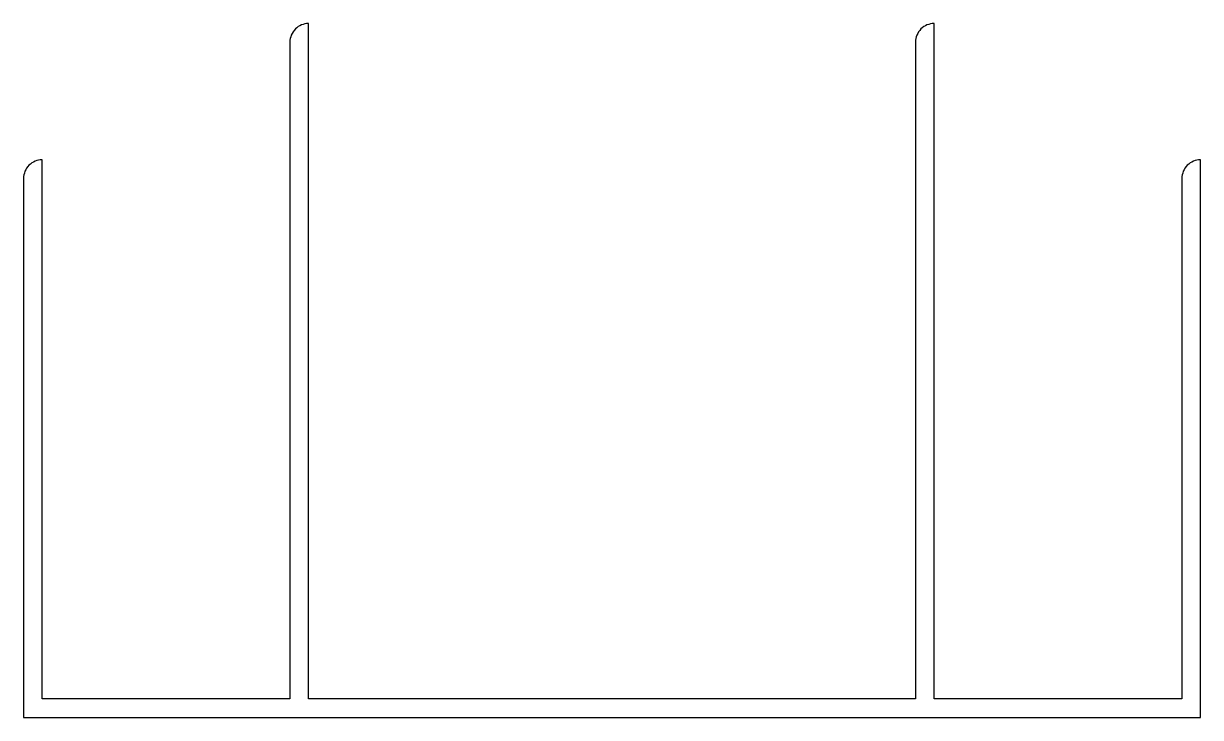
# Model space of a CAD drawing. Extents: x 58.7 to 153.7, y 162.6 to 218.6.
import ezdxf

# ---------------------------------------------------------------- set-up
doc = ezdxf.new("R2010")
doc.units = 0
doc.layers.add('ANA', color=220, linetype='CONTINUOUS')

msp = doc.modelspace()

# ---------------------------------------------------------------- linework, layer by layer
at = {"layer": 'ANA', "color": 0, "linetype": 'BYBLOCK'}
msp.add_lwpolyline([(81.665, 164.091), (81.665, 218.591, 0.414214), (80.165, 217.091), (80.165, 164.091), (60.165, 164.091), (60.165, 207.591, 0.414214), (58.665, 206.091), (58.665, 162.591), (153.665, 162.591), (153.665, 207.591, 0.414214), (152.165, 206.091), (152.165, 164.091), (132.165, 164.091), (132.165, 218.591, 0.414214), (130.665, 217.091), (130.665, 164.091)], format="xyb", close=True, dxfattribs=at)

doc.saveas('drawing.dxf')
